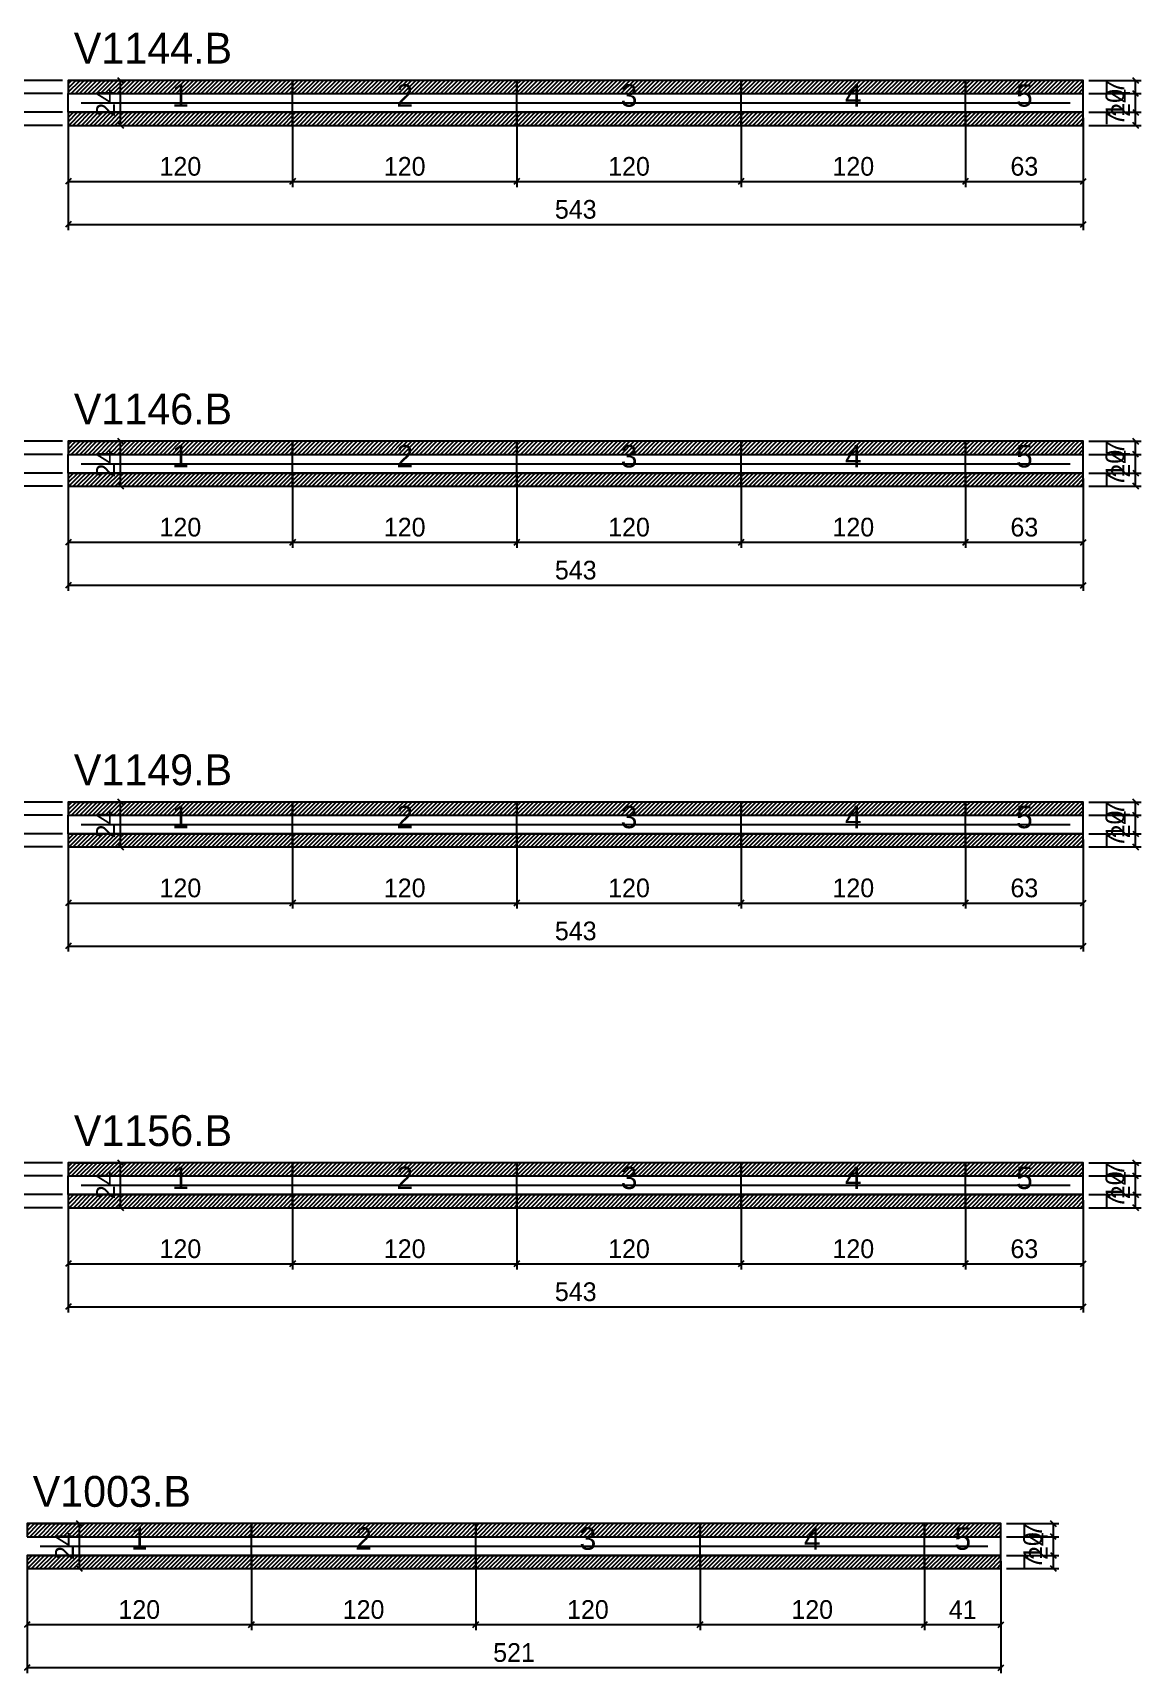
# Model space of a CAD drawing. Extents: x -10500 to 3070, y -11667 to 1250.
# Drawn here: x 782 to 1375, y -9337 to -8460 of the extents above; entities that cross this region are included whole.
import ezdxf
from ezdxf.enums import TextEntityAlignment as Align

# ---------------------------------------------------------------- set-up
doc = ezdxf.new("R2010")
doc.units = 0
for name, color, linetype in [('5', 5, 'Continuous'), ('COTA', 241, 'Continuous'), ('NOMENCLATURA', 7, 'Continuous'), ('Painéis', 200, 'Continuous'), ('SARR_2.2x7', 40, 'Continuous'), ('SCO-___-LAJ', 224, 'Continuous')]:
    doc.layers.add(name, color=color, linetype=linetype)
doc.dimstyles.new('PAINEL', dxfattribs={"dimtxt": 10, "dimasz": 3, "dimexe": 3, "dimexo": 3, "dimgap": 3, "dimtad": 1, "dimblk": 'OBLIQUE', "dimblk1": 'OBLIQUE', "dimcen": 2.5, "dimclrd": 4, "dimclre": 4, "dimclrt": 240, "dimazin": 3, "dimtfac": 1, "dimtmove": 0, "dimatfit": 3})

# ---------------------------------------------------------------- blocks, each defined once
blk = doc.blocks.new('_OBLIQUE')
at = {"color": 0, "linetype": 'BYBLOCK'}
blk.add_line((-0.5, -0.5), (0.5, 0.5), dxfattribs=at)

msp = doc.modelspace()

# ---------------------------------------------------------------- hatches: boundary and pattern name
at = {"layer": 'COTA'}
h = msp.add_hatch(dxfattribs=at)
h.set_pattern_fill('ANSI31', scale=0.5)
h.paths.add_polyline_path([(801, -8492), (921, -8492), (921, -8485), (801, -8485)])
h = msp.add_hatch(dxfattribs=at)
h.set_pattern_fill('ANSI31', scale=0.5)
h.paths.add_polyline_path([(921, -8492), (1041, -8492), (1041, -8485), (921, -8485)])
h = msp.add_hatch(dxfattribs=at)
h.set_pattern_fill('ANSI31', scale=0.5)
h.paths.add_polyline_path([(1041, -8492), (1161, -8492), (1161, -8485), (1041, -8485)])
h = msp.add_hatch(dxfattribs=at)
h.set_pattern_fill('ANSI31', scale=0.5)
h.paths.add_polyline_path([(1161, -8492), (1281, -8492), (1281, -8485), (1161, -8485)])
h = msp.add_hatch(dxfattribs=at)
h.set_pattern_fill('ANSI31', scale=0.5)
h.paths.add_polyline_path([(1281, -8492), (1344, -8492), (1344, -8485), (1281, -8485)])
h = msp.add_hatch(dxfattribs=at)
h.set_pattern_fill('ANSI31', scale=0.5)
h.paths.add_polyline_path([(801, -8509), (921, -8509), (921, -8502), (801, -8502)])
h = msp.add_hatch(dxfattribs=at)
h.set_pattern_fill('ANSI31', scale=0.5)
h.paths.add_polyline_path([(921, -8509), (1041, -8509), (1041, -8502), (921, -8502)])
h = msp.add_hatch(dxfattribs=at)
h.set_pattern_fill('ANSI31', scale=0.5)
h.paths.add_polyline_path([(1041, -8509), (1161, -8509), (1161, -8502), (1041, -8502)])
h = msp.add_hatch(dxfattribs=at)
h.set_pattern_fill('ANSI31', scale=0.5)
h.paths.add_polyline_path([(1161, -8509), (1281, -8509), (1281, -8502), (1161, -8502)])
h = msp.add_hatch(dxfattribs=at)
h.set_pattern_fill('ANSI31', scale=0.5)
h.paths.add_polyline_path([(1281, -8509), (1344, -8509), (1344, -8502), (1281, -8502)])
h = msp.add_hatch(dxfattribs=at)
h.set_pattern_fill('ANSI31', scale=0.5)
h.paths.add_polyline_path([(801, -8685), (921, -8685), (921, -8678), (801, -8678)])
h = msp.add_hatch(dxfattribs=at)
h.set_pattern_fill('ANSI31', scale=0.5)
h.paths.add_polyline_path([(921, -8685), (1041, -8685), (1041, -8678), (921, -8678)])
h = msp.add_hatch(dxfattribs=at)
h.set_pattern_fill('ANSI31', scale=0.5)
h.paths.add_polyline_path([(1041, -8685), (1161, -8685), (1161, -8678), (1041, -8678)])
h = msp.add_hatch(dxfattribs=at)
h.set_pattern_fill('ANSI31', scale=0.5)
h.paths.add_polyline_path([(1161, -8685), (1281, -8685), (1281, -8678), (1161, -8678)])
h = msp.add_hatch(dxfattribs=at)
h.set_pattern_fill('ANSI31', scale=0.5)
h.paths.add_polyline_path([(1281, -8685), (1344, -8685), (1344, -8678), (1281, -8678)])
h = msp.add_hatch(dxfattribs=at)
h.set_pattern_fill('ANSI31', scale=0.5)
h.paths.add_polyline_path([(801, -8702), (921, -8702), (921, -8695), (801, -8695)])
h = msp.add_hatch(dxfattribs=at)
h.set_pattern_fill('ANSI31', scale=0.5)
h.paths.add_polyline_path([(921, -8702), (1041, -8702), (1041, -8695), (921, -8695)])
h = msp.add_hatch(dxfattribs=at)
h.set_pattern_fill('ANSI31', scale=0.5)
h.paths.add_polyline_path([(1041, -8702), (1161, -8702), (1161, -8695), (1041, -8695)])
h = msp.add_hatch(dxfattribs=at)
h.set_pattern_fill('ANSI31', scale=0.5)
h.paths.add_polyline_path([(1161, -8702), (1281, -8702), (1281, -8695), (1161, -8695)])
h = msp.add_hatch(dxfattribs=at)
h.set_pattern_fill('ANSI31', scale=0.5)
h.paths.add_polyline_path([(1281, -8702), (1344, -8702), (1344, -8695), (1281, -8695)])
h = msp.add_hatch(dxfattribs=at)
h.set_pattern_fill('ANSI31', scale=0.5)
h.paths.add_polyline_path([(801, -8878), (921, -8878), (921, -8871), (801, -8871)])
h = msp.add_hatch(dxfattribs=at)
h.set_pattern_fill('ANSI31', scale=0.5)
h.paths.add_polyline_path([(921, -8878), (1041, -8878), (1041, -8871), (921, -8871)])
h = msp.add_hatch(dxfattribs=at)
h.set_pattern_fill('ANSI31', scale=0.5)
h.paths.add_polyline_path([(1041, -8878), (1161, -8878), (1161, -8871), (1041, -8871)])
h = msp.add_hatch(dxfattribs=at)
h.set_pattern_fill('ANSI31', scale=0.5)
h.paths.add_polyline_path([(1161, -8878), (1281, -8878), (1281, -8871), (1161, -8871)])
h = msp.add_hatch(dxfattribs=at)
h.set_pattern_fill('ANSI31', scale=0.5)
h.paths.add_polyline_path([(1281, -8878), (1344, -8878), (1344, -8871), (1281, -8871)])
h = msp.add_hatch(dxfattribs=at)
h.set_pattern_fill('ANSI31', scale=0.5)
h.paths.add_polyline_path([(801, -8895), (921, -8895), (921, -8888), (801, -8888)])
h = msp.add_hatch(dxfattribs=at)
h.set_pattern_fill('ANSI31', scale=0.5)
h.paths.add_polyline_path([(921, -8895), (1041, -8895), (1041, -8888), (921, -8888)])
h = msp.add_hatch(dxfattribs=at)
h.set_pattern_fill('ANSI31', scale=0.5)
h.paths.add_polyline_path([(1041, -8895), (1161, -8895), (1161, -8888), (1041, -8888)])
h = msp.add_hatch(dxfattribs=at)
h.set_pattern_fill('ANSI31', scale=0.5)
h.paths.add_polyline_path([(1161, -8895), (1281, -8895), (1281, -8888), (1161, -8888)])
h = msp.add_hatch(dxfattribs=at)
h.set_pattern_fill('ANSI31', scale=0.5)
h.paths.add_polyline_path([(1281, -8895), (1344, -8895), (1344, -8888), (1281, -8888)])
h = msp.add_hatch(dxfattribs=at)
h.set_pattern_fill('ANSI31', scale=0.5)
h.paths.add_polyline_path([(801, -9071), (921, -9071), (921, -9064), (801, -9064)])
h = msp.add_hatch(dxfattribs=at)
h.set_pattern_fill('ANSI31', scale=0.5)
h.paths.add_polyline_path([(921, -9071), (1041, -9071), (1041, -9064), (921, -9064)])
h = msp.add_hatch(dxfattribs=at)
h.set_pattern_fill('ANSI31', scale=0.5)
h.paths.add_polyline_path([(1041, -9071), (1161, -9071), (1161, -9064), (1041, -9064)])
h = msp.add_hatch(dxfattribs=at)
h.set_pattern_fill('ANSI31', scale=0.5)
h.paths.add_polyline_path([(1161, -9071), (1281, -9071), (1281, -9064), (1161, -9064)])
h = msp.add_hatch(dxfattribs=at)
h.set_pattern_fill('ANSI31', scale=0.5)
h.paths.add_polyline_path([(1281, -9071), (1344, -9071), (1344, -9064), (1281, -9064)])
h = msp.add_hatch(dxfattribs=at)
h.set_pattern_fill('ANSI31', scale=0.5)
h.paths.add_polyline_path([(801, -9088), (921, -9088), (921, -9081), (801, -9081)])
h = msp.add_hatch(dxfattribs=at)
h.set_pattern_fill('ANSI31', scale=0.5)
h.paths.add_polyline_path([(921, -9088), (1041, -9088), (1041, -9081), (921, -9081)])
h = msp.add_hatch(dxfattribs=at)
h.set_pattern_fill('ANSI31', scale=0.5)
h.paths.add_polyline_path([(1041, -9088), (1161, -9088), (1161, -9081), (1041, -9081)])
h = msp.add_hatch(dxfattribs=at)
h.set_pattern_fill('ANSI31', scale=0.5)
h.paths.add_polyline_path([(1161, -9088), (1281, -9088), (1281, -9081), (1161, -9081)])
h = msp.add_hatch(dxfattribs=at)
h.set_pattern_fill('ANSI31', scale=0.5)
h.paths.add_polyline_path([(1281, -9088), (1344, -9088), (1344, -9081), (1281, -9081)])
h = msp.add_hatch(dxfattribs=at)
h.set_pattern_fill('ANSI31', scale=0.5)
h.paths.add_polyline_path([(779, -9264), (899, -9264), (899, -9257), (779, -9257)])
h = msp.add_hatch(dxfattribs=at)
h.set_pattern_fill('ANSI31', scale=0.5)
h.paths.add_polyline_path([(899, -9264), (1019, -9264), (1019, -9257), (899, -9257)])
h = msp.add_hatch(dxfattribs=at)
h.set_pattern_fill('ANSI31', scale=0.5)
h.paths.add_polyline_path([(1019, -9264), (1139, -9264), (1139, -9257), (1019, -9257)])
h = msp.add_hatch(dxfattribs=at)
h.set_pattern_fill('ANSI31', scale=0.5)
h.paths.add_polyline_path([(1139, -9264), (1259, -9264), (1259, -9257), (1139, -9257)])
h = msp.add_hatch(dxfattribs=at)
h.set_pattern_fill('ANSI31', scale=0.5)
h.paths.add_polyline_path([(1259, -9264), (1300, -9264), (1300, -9257), (1259, -9257)])
h = msp.add_hatch(dxfattribs=at)
h.set_pattern_fill('ANSI31', scale=0.5)
h.paths.add_polyline_path([(779, -9281), (899, -9281), (899, -9274), (779, -9274)])
h = msp.add_hatch(dxfattribs=at)
h.set_pattern_fill('ANSI31', scale=0.5)
h.paths.add_polyline_path([(899, -9281), (1019, -9281), (1019, -9274), (899, -9274)])
h = msp.add_hatch(dxfattribs=at)
h.set_pattern_fill('ANSI31', scale=0.5)
h.paths.add_polyline_path([(1019, -9281), (1139, -9281), (1139, -9274), (1019, -9274)])
h = msp.add_hatch(dxfattribs=at)
h.set_pattern_fill('ANSI31', scale=0.5)
h.paths.add_polyline_path([(1139, -9281), (1259, -9281), (1259, -9274), (1139, -9274)])
h = msp.add_hatch(dxfattribs=at)
h.set_pattern_fill('ANSI31', scale=0.5)
h.paths.add_polyline_path([(1259, -9281), (1300, -9281), (1300, -9274), (1259, -9274)])

# ---------------------------------------------------------------- linework, layer by layer
at = {"layer": 'Painéis'}
for p, q in [((801, -8492), (921, -8492)), ((801, -8502), (801, -8492)), ((921, -8502), (921, -8492)), ((921, -8502), (921, -8492)), ((921, -8492), (1041, -8492)), ((921, -8502), (921, -8492)), ((1041, -8502), (1041, -8492)), ((1041, -8502), (1041, -8492)), ((1041, -8492), (1161, -8492)), ((1041, -8502), (1041, -8492)), ((1161, -8502), (1161, -8492)), ((1161, -8502), (1161, -8492)), ((1161, -8492), (1281, -8492)), ((1161, -8502), (1161, -8492)), ((1281, -8502), (1281, -8492)), ((1281, -8502), (1281, -8492)), ((1281, -8492), (1344, -8492)), ((1281, -8502), (1281, -8492)), ((1344, -8502), (1344, -8492)), ((801, -8502), (921, -8502)), ((921, -8502), (1041, -8502)), ((1041, -8502), (1161, -8502)), ((1161, -8502), (1281, -8502)), ((1281, -8502), (1344, -8502)), ((801, -8685), (921, -8685)), ((801, -8695), (801, -8685)), ((921, -8695), (921, -8685)), ((921, -8695), (921, -8685)), ((921, -8685), (1041, -8685)), ((921, -8695), (921, -8685)), ((1041, -8695), (1041, -8685)), ((1041, -8695), (1041, -8685)), ((1041, -8685), (1161, -8685)), ((1041, -8695), (1041, -8685)), ((1161, -8695), (1161, -8685)), ((1161, -8695), (1161, -8685)), ((1161, -8685), (1281, -8685)), ((1161, -8695), (1161, -8685)), ((1281, -8695), (1281, -8685)), ((1281, -8695), (1281, -8685)), ((1281, -8685), (1344, -8685)), ((1281, -8695), (1281, -8685)), ((1344, -8695), (1344, -8685)), ((801, -8695), (921, -8695)), ((921, -8695), (1041, -8695)), ((1041, -8695), (1161, -8695)), ((1161, -8695), (1281, -8695)), ((1281, -8695), (1344, -8695)), ((801, -8878), (921, -8878)), ((801, -8888), (801, -8878)), ((921, -8888), (921, -8878)), ((921, -8888), (921, -8878)), ((921, -8878), (1041, -8878)), ((921, -8888), (921, -8878)), ((1041, -8888), (1041, -8878)), ((1041, -8888), (1041, -8878)), ((1041, -8878), (1161, -8878)), ((1041, -8888), (1041, -8878)), ((1161, -8888), (1161, -8878)), ((1161, -8888), (1161, -8878)), ((1161, -8878), (1281, -8878)), ((1161, -8888), (1161, -8878)), ((1281, -8888), (1281, -8878)), ((1281, -8888), (1281, -8878)), ((1281, -8878), (1344, -8878)), ((1281, -8888), (1281, -8878)), ((1344, -8888), (1344, -8878)), ((801, -8888), (921, -8888)), ((921, -8888), (1041, -8888)), ((1041, -8888), (1161, -8888)), ((1161, -8888), (1281, -8888)), ((1281, -8888), (1344, -8888)), ((801, -9071), (921, -9071)), ((801, -9081), (801, -9071)), ((921, -9081), (921, -9071)), ((921, -9081), (921, -9071)), ((921, -9071), (1041, -9071)), ((921, -9081), (921, -9071)), ((1041, -9081), (1041, -9071)), ((1041, -9081), (1041, -9071)), ((1041, -9071), (1161, -9071)), ((1041, -9081), (1041, -9071)), ((1161, -9081), (1161, -9071)), ((1161, -9081), (1161, -9071)), ((1161, -9071), (1281, -9071)), ((1161, -9081), (1161, -9071)), ((1281, -9081), (1281, -9071)), ((1281, -9081), (1281, -9071)), ((1281, -9071), (1344, -9071)), ((1281, -9081), (1281, -9071)), ((1344, -9081), (1344, -9071)), ((801, -9081), (921, -9081)), ((921, -9081), (1041, -9081)), ((1041, -9081), (1161, -9081)), ((1161, -9081), (1281, -9081)), ((1281, -9081), (1344, -9081)), ((779, -9264), (899, -9264)), ((899, -9274), (899, -9264)), ((899, -9274), (899, -9264)), ((899, -9264), (1019, -9264)), ((899, -9274), (899, -9264)), ((1019, -9274), (1019, -9264)), ((1019, -9274), (1019, -9264)), ((1019, -9264), (1139, -9264)), ((1019, -9274), (1019, -9264)), ((1139, -9274), (1139, -9264)), ((1139, -9274), (1139, -9264)), ((1139, -9264), (1259, -9264)), ((1139, -9274), (1139, -9264)), ((1259, -9274), (1259, -9264)), ((1259, -9274), (1259, -9264)), ((1259, -9264), (1300, -9264)), ((1259, -9274), (1259, -9264)), ((1300, -9274), (1300, -9264)), ((779, -9274), (899, -9274)), ((899, -9274), (1019, -9274)), ((1019, -9274), (1139, -9274)), ((1139, -9274), (1259, -9274)), ((1259, -9274), (1300, -9274))]:
    msp.add_line(p, q, dxfattribs=at)
at = {"layer": 'SARR_2.2x7'}
for points in [[(808, -8497), (921, -8497)], [(808, -8497), (921, -8497)], [(921, -8497), (1041, -8497)], [(921, -8497), (1041, -8497)], [(1041, -8497), (1161, -8497)], [(1041, -8497), (1161, -8497)], [(1161, -8497), (1281, -8497)], [(1161, -8497), (1281, -8497)], [(1281, -8497), (1337, -8497)], [(1281, -8497), (1337, -8497)], [(808, -8690), (921, -8690)], [(808, -8690), (921, -8690)], [(921, -8690), (1041, -8690)], [(921, -8690), (1041, -8690)], [(1041, -8690), (1161, -8690)], [(1041, -8690), (1161, -8690)], [(1161, -8690), (1281, -8690)], [(1161, -8690), (1281, -8690)], [(1281, -8690), (1337, -8690)], [(1281, -8690), (1337, -8690)], [(808, -8883), (921, -8883)], [(808, -8883), (921, -8883)], [(921, -8883), (1041, -8883)], [(921, -8883), (1041, -8883)], [(1041, -8883), (1161, -8883)], [(1041, -8883), (1161, -8883)], [(1161, -8883), (1281, -8883)], [(1161, -8883), (1281, -8883)], [(1281, -8883), (1337, -8883)], [(1281, -8883), (1337, -8883)], [(808, -9076), (921, -9076)], [(808, -9076), (921, -9076)], [(921, -9076), (1041, -9076)], [(921, -9076), (1041, -9076)], [(1041, -9076), (1161, -9076)], [(1041, -9076), (1161, -9076)], [(1161, -9076), (1281, -9076)], [(1161, -9076), (1281, -9076)], [(1281, -9076), (1337, -9076)], [(1281, -9076), (1337, -9076)], [(786, -9269), (899, -9269)], [(786, -9269), (899, -9269)], [(899, -9269), (1019, -9269)], [(899, -9269), (1019, -9269)], [(1019, -9269), (1139, -9269)], [(1019, -9269), (1139, -9269)], [(1139, -9269), (1259, -9269)], [(1139, -9269), (1259, -9269)], [(1259, -9269), (1293, -9269)], [(1259, -9269), (1293, -9269)]]:
    msp.add_lwpolyline(points, dxfattribs=at)
at = {"layer": 'SCO-___-LAJ'}
for points in [[(801, -8492), (921, -8492), (921, -8485), (801, -8485)], [(921, -8492), (1041, -8492), (1041, -8485), (921, -8485)], [(1041, -8492), (1161, -8492), (1161, -8485), (1041, -8485)], [(1161, -8492), (1281, -8492), (1281, -8485), (1161, -8485)], [(1281, -8492), (1344, -8492), (1344, -8485), (1281, -8485)], [(801, -8509), (921, -8509), (921, -8502), (801, -8502)], [(921, -8509), (1041, -8509), (1041, -8502), (921, -8502)], [(1041, -8509), (1161, -8509), (1161, -8502), (1041, -8502)], [(1161, -8509), (1281, -8509), (1281, -8502), (1161, -8502)], [(1281, -8509), (1344, -8509), (1344, -8502), (1281, -8502)], [(801, -8685), (921, -8685), (921, -8678), (801, -8678)], [(921, -8685), (1041, -8685), (1041, -8678), (921, -8678)], [(1041, -8685), (1161, -8685), (1161, -8678), (1041, -8678)], [(1161, -8685), (1281, -8685), (1281, -8678), (1161, -8678)], [(1281, -8685), (1344, -8685), (1344, -8678), (1281, -8678)], [(801, -8702), (921, -8702), (921, -8695), (801, -8695)], [(921, -8702), (1041, -8702), (1041, -8695), (921, -8695)], [(1041, -8702), (1161, -8702), (1161, -8695), (1041, -8695)], [(1161, -8702), (1281, -8702), (1281, -8695), (1161, -8695)], [(1281, -8702), (1344, -8702), (1344, -8695), (1281, -8695)], [(801, -8878), (921, -8878), (921, -8871), (801, -8871)], [(921, -8878), (1041, -8878), (1041, -8871), (921, -8871)], [(1041, -8878), (1161, -8878), (1161, -8871), (1041, -8871)], [(1161, -8878), (1281, -8878), (1281, -8871), (1161, -8871)], [(1281, -8878), (1344, -8878), (1344, -8871), (1281, -8871)], [(801, -8895), (921, -8895), (921, -8888), (801, -8888)], [(921, -8895), (1041, -8895), (1041, -8888), (921, -8888)], [(1041, -8895), (1161, -8895), (1161, -8888), (1041, -8888)], [(1161, -8895), (1281, -8895), (1281, -8888), (1161, -8888)], [(1281, -8895), (1344, -8895), (1344, -8888), (1281, -8888)], [(801, -9071), (921, -9071), (921, -9064), (801, -9064)], [(921, -9071), (1041, -9071), (1041, -9064), (921, -9064)], [(1041, -9071), (1161, -9071), (1161, -9064), (1041, -9064)], [(1161, -9071), (1281, -9071), (1281, -9064), (1161, -9064)], [(1281, -9071), (1344, -9071), (1344, -9064), (1281, -9064)], [(801, -9088), (921, -9088), (921, -9081), (801, -9081)], [(921, -9088), (1041, -9088), (1041, -9081), (921, -9081)], [(1041, -9088), (1161, -9088), (1161, -9081), (1041, -9081)], [(1161, -9088), (1281, -9088), (1281, -9081), (1161, -9081)], [(1281, -9088), (1344, -9088), (1344, -9081), (1281, -9081)], [(779, -9264), (899, -9264), (899, -9257), (779, -9257)], [(899, -9264), (1019, -9264), (1019, -9257), (899, -9257)], [(1019, -9264), (1139, -9264), (1139, -9257), (1019, -9257)], [(1139, -9264), (1259, -9264), (1259, -9257), (1139, -9257)], [(1259, -9264), (1300, -9264), (1300, -9257), (1259, -9257)], [(779, -9281), (899, -9281), (899, -9274), (779, -9274)], [(899, -9281), (1019, -9281), (1019, -9274), (899, -9274)], [(1019, -9281), (1139, -9281), (1139, -9274), (1019, -9274)], [(1139, -9281), (1259, -9281), (1259, -9274), (1139, -9274)], [(1259, -9281), (1300, -9281), (1300, -9274), (1259, -9274)]]:
    msp.add_lwpolyline(points, close=True, dxfattribs=at)

# ---------------------------------------------------------------- texts
at = {"layer": '5'}
for s, p in [('1', (861, -8493)), ('2', (981, -8493)), ('3', (1101, -8493)), ('4', (1221, -8493)), ('5', (1312.5, -8493)), ('1', (861, -8686)), ('2', (981, -8686)), ('3', (1101, -8686)), ('4', (1221, -8686)), ('5', (1312.5, -8686)), ('1', (861, -8879)), ('2', (981, -8879)), ('3', (1101, -8879)), ('4', (1221, -8879)), ('5', (1312.5, -8879)), ('1', (861, -9072)), ('2', (981, -9072)), ('3', (1101, -9072)), ('4', (1221, -9072)), ('5', (1312.5, -9072)), ('1', (839, -9265)), ('2', (959, -9265)), ('3', (1079, -9265)), ('4', (1199, -9265)), ('5', (1279.5, -9265))]:
    msp.add_text(s, height=12, dxfattribs=at).set_placement(p, align=Align.MIDDLE_CENTER)
at = {"layer": 'NOMENCLATURA'}
for s, p in [('V1144.B', (804, -8476)), ('V1146.B', (804, -8669)), ('V1149.B', (804, -8862)), ('V1156.B', (804, -9055)), ('V1003.B', (782, -9248))]:
    msp.add_text(s, height=16.5, dxfattribs=at).set_placement(p)

# ---------------------------------------------------------------- dimensions: what is measured, and where the dimension line sits
at = {"layer": 'COTA'}
for base, p1, p2 in [((773, -8492), (801, -8492), (801, -8485)), ((829, -8509), (801, -8509), (801, -8485)), ((1372, -8509), (1344, -8509), (1344, -8485)), ((1372, -8492), (1344, -8492), (1344, -8485)), ((773, -8502), (801, -8502), (801, -8492)), ((1372, -8502), (1344, -8502), (1344, -8492)), ((773, -8509), (801, -8509), (801, -8502)), ((1372, -8509), (1344, -8509), (1344, -8502)), ((773, -8685), (801, -8685), (801, -8678)), ((829, -8702), (801, -8702), (801, -8678)), ((1372, -8702), (1344, -8702), (1344, -8678)), ((1372, -8685), (1344, -8685), (1344, -8678)), ((773, -8695), (801, -8695), (801, -8685)), ((1372, -8695), (1344, -8695), (1344, -8685)), ((773, -8702), (801, -8702), (801, -8695)), ((1372, -8702), (1344, -8702), (1344, -8695)), ((773, -8878), (801, -8878), (801, -8871)), ((829, -8895), (801, -8895), (801, -8871)), ((1372, -8895), (1344, -8895), (1344, -8871)), ((1372, -8878), (1344, -8878), (1344, -8871)), ((773, -8888), (801, -8888), (801, -8878)), ((1372, -8888), (1344, -8888), (1344, -8878)), ((773, -8895), (801, -8895), (801, -8888)), ((1372, -8895), (1344, -8895), (1344, -8888)), ((773, -9071), (801, -9071), (801, -9064)), ((829, -9088), (801, -9088), (801, -9064)), ((1372, -9088), (1344, -9088), (1344, -9064)), ((1372, -9071), (1344, -9071), (1344, -9064)), ((773, -9081), (801, -9081), (801, -9071)), ((1372, -9081), (1344, -9081), (1344, -9071)), ((773, -9088), (801, -9088), (801, -9081)), ((1372, -9088), (1344, -9088), (1344, -9081)), ((807, -9281), (779, -9281), (779, -9257)), ((1328, -9281), (1300, -9281), (1300, -9257)), ((1328, -9264), (1300, -9264), (1300, -9257)), ((1328, -9274), (1300, -9274), (1300, -9264)), ((1328, -9281), (1300, -9281), (1300, -9274))]:
    msp.add_linear_dim(base=base, p1=p1, p2=p2, angle=90, dimstyle='PAINEL', dxfattribs=at).render()
for base, p1, p2 in [((801, -8539), (801, -8502), (921, -8502)), ((801, -8562), (801, -8502), (1344, -8502)), ((921, -8539), (921, -8502), (1041, -8502)), ((1041, -8539), (1041, -8502), (1161, -8502)), ((1161, -8539), (1161, -8502), (1281, -8502)), ((1281, -8539), (1281, -8502), (1344, -8502)), ((801, -8732), (801, -8695), (921, -8695)), ((801, -8755), (801, -8695), (1344, -8695)), ((921, -8732), (921, -8695), (1041, -8695)), ((1041, -8732), (1041, -8695), (1161, -8695)), ((1161, -8732), (1161, -8695), (1281, -8695)), ((1281, -8732), (1281, -8695), (1344, -8695)), ((801, -8925), (801, -8888), (921, -8888)), ((801, -8948), (801, -8888), (1344, -8888)), ((921, -8925), (921, -8888), (1041, -8888)), ((1041, -8925), (1041, -8888), (1161, -8888)), ((1161, -8925), (1161, -8888), (1281, -8888)), ((1281, -8925), (1281, -8888), (1344, -8888)), ((801, -9118), (801, -9081), (921, -9081)), ((801, -9141), (801, -9081), (1344, -9081)), ((921, -9118), (921, -9081), (1041, -9081)), ((1041, -9118), (1041, -9081), (1161, -9081)), ((1161, -9118), (1161, -9081), (1281, -9081)), ((1281, -9118), (1281, -9081), (1344, -9081)), ((779, -9311), (779, -9274), (899, -9274)), ((779, -9334), (779, -9274), (1300, -9274)), ((899, -9311), (899, -9274), (1019, -9274)), ((1019, -9311), (1019, -9274), (1139, -9274)), ((1139, -9311), (1139, -9274), (1259, -9274)), ((1259, -9311), (1259, -9274), (1300, -9274))]:
    msp.add_linear_dim(base=base, p1=p1, p2=p2, dimstyle='PAINEL', dxfattribs=at).render()

doc.saveas('drawing.dxf')
